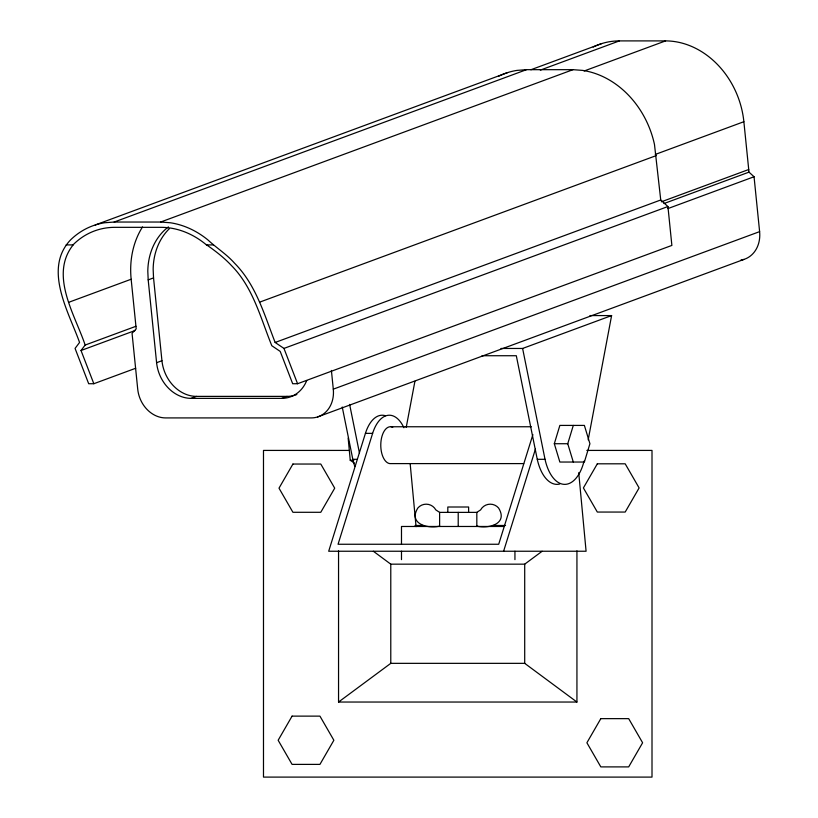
<?xml version="1.0" encoding="UTF-8"?>
<svg xmlns="http://www.w3.org/2000/svg" width="818" height="818" viewBox="0 0 818 818"><rect width="100%" height="100%" fill="white"/><g stroke="black" fill="none" stroke-linecap="round" stroke-linejoin="round"><path stroke-width="1.23" d="M406.209 427.456L414.91 381.321M588.183 439.818L611.608 315.574L589.962 315.574M554.318 443.724L559.86 425.411L584.379 425.411L589.921 443.724L584.379 462.037L559.86 462.037L554.318 443.724L567.753 443.724L573.295 425.411M385.36 415.728A37.127 19.458 -90 0 0 365.431 433.366L328.693 551.24L586.087 551.24L578.725 472.681M403.908 427.732A37.127 19.458 -90 0 0 372.619 433.366L338.059 544.256L498.704 544.256L532.886 434.593M503.602 551.24L535.412 449.164M498.714 76.217A87.71 73.344 69.7 0 1 516.966 70.399L526.485 69.673L572.978 69.673L582.651 70.399A87.71 73.344 69.7 0 1 654.492 144.541L660.74 199.981L667.928 206.535L671.875 245.42L297.578 383.724L283.958 348.417L275.145 342.466C264.398 314.889 256.044 284.848 234.582 263.232C226.668 254.255 216.453 247.926 207.782 239.817A87.71 73.344 69.7 0 0 170.318 222.762L160.645 222.036L114.162 222.036L104.632 222.762A87.71 73.344 69.7 0 0 70.634 239.817C42.812 268.979 68.968 312.456 79.561 342.466L75.062 348.417L88.681 383.724L93.835 383.724L135.686 368.264M297.578 383.724L292.68 383.724L280.216 351.413L271.811 345.738C260.625 318.161 253.13 287.455 231.525 265.635C223.784 257.312 214.705 250.451 205.4 244.03A82.311 68.824 69.7 0 0 161.034 227.332L114.847 227.332A82.311 68.824 69.7 0 0 73.865 244.03C48.569 274.429 75.103 314.858 85.154 345.053L81.023 350.513L93.835 383.724M338.55 550.892L338.55 702.038L390.779 663.347L524.706 663.347L576.935 702.038L576.935 550.892M373.376 551.271L390.779 564.164L524.706 564.164L542.119 551.271M439.614 526.138C427.385 529.052 408.121 523.653 417.845 507.998A10.992 10.992 0 0 1 435.82 509.89L439.614 512.375L476.822 512.375L480.606 509.89A10.992 10.992 0 0 1 498.581 507.998C508.305 523.653 489.041 529.052 476.822 526.138M95.266 224.96L507.6 72.597M114.162 222.036L526.485 69.673M530.872 69.755L601.516 43.651M540.35 70.103L619.379 40.9L665.576 40.9A82.311 68.824 69.7 0 1 743.869 121.708L748.991 172.138L754.053 176.749L759.615 231.637A29.284 24.489 69.7 0 1 740.822 260.144M160.645 222.036L572.978 69.673M584.144 70.992L665.576 40.9M68.671 302.323L131.156 279.235A82.311 68.824 69.7 0 1 142.506 226.954M296.842 394.491A36.319 30.368 69.7 0 1 287.098 396.382L281.74 398.366L191.146 398.366A36.319 30.368 69.7 0 1 156.596 362.701L148.191 279.879L153.539 277.895L153.16 269.265A62.342 52.137 69.7 0 1 169.357 228.692M85.154 345.053L135.931 326.29M81.023 350.513L134.939 330.584M655.259 154.449L743.869 121.708M259.603 302.169L656.24 155.604M156.596 362.701L161.944 360.728A36.319 30.368 69.7 0 0 196.494 396.382L287.098 396.382M275.145 342.466L660.74 199.981M661.312 201.821L748.726 169.52M663.96 203.549L748.991 172.138M283.958 348.417L667.928 206.535M667.825 208.61L754.053 176.749M191.146 398.366L196.494 396.382M131.156 279.235L136.197 328.867L132.056 333.294L137.721 389.163A29.284 24.489 69.7 0 0 165.584 417.916L311.269 417.916A29.284 24.489 69.7 0 0 333.294 389.163L759.615 231.637M317.629 416.935L743.951 259.408M500.974 348.458L522.61 348.458L611.608 315.574M66.125 244.909L73.088 244.909M206.361 244.909L213.324 244.909M482.027 355.728L516.311 355.728L537.262 459.307A40.808 21.38 -90 0 0 559.655 484.051M391.086 426.761L531.332 426.761M365.431 433.366L372.619 433.366M349.112 450.421L263.488 450.421L263.488 777.1L652.007 777.1L652.007 450.421L586.823 450.421M342.241 406.996L352.814 459.307L357.333 459.307M537.262 459.307L545.023 459.307A40.808 21.38 -90 0 0 564.226 484.358A40.808 21.38 -90 0 0 584.052 461.147M348.161 438.141L350.247 460.268L353.836 460.268M523.684 463.601L389.808 463.601A18.456 9.673 -90 0 1 380.891 442.354A18.456 9.673 -90 0 1 392.752 427.252M415.043 525.483L422.691 525.483M492.804 525.483L505.544 525.483M504.144 526.475L401.485 526.475L401.485 544.256M338.55 702.038L576.935 702.038M350.247 460.268L354.286 463.039M567.753 443.724L573.295 462.037M522.61 348.458L545.023 459.307M349.623 404.399L359.46 453.07M331.402 370.452L333.294 389.163M153.539 277.895L161.944 360.728M410.166 463.683L416.065 526.639M148.191 279.879L147.802 271.249A62.342 52.137 69.7 0 1 168.406 226.903M524.706 564.164L524.706 663.347M514.941 551.24L514.941 559.635M476.822 512.375L476.822 526.475M468.622 512.375L468.622 507.007L447.814 507.007L447.814 512.375M458.213 512.375L458.213 526.475M439.614 512.375L439.614 526.475M401.485 551.24L401.485 559.635M390.779 564.164L390.779 663.347M593.183 47.055A82.311 68.824 69.7 0 1 619.379 40.9M306.719 380.534A36.319 30.368 69.7 0 1 281.74 398.366M354.848 466.475A40.808 21.38 -90 0 1 352.814 459.307M292.926 464.041L278.999 488.172L292.926 512.293L320.779 512.293L334.715 488.172L320.779 464.041L292.926 464.041M292.077 716.128L278.151 740.259L292.077 764.39L319.94 764.39L333.867 740.259L319.94 716.128L292.077 716.128M597.324 463.806L583.398 487.927L597.324 512.058L625.187 512.058L639.114 487.927L625.187 463.806L597.324 463.806M600.821 718.644L586.895 742.764L600.821 766.895L628.684 766.895L642.611 742.764L628.684 718.644L600.821 718.644"/></g></svg>
